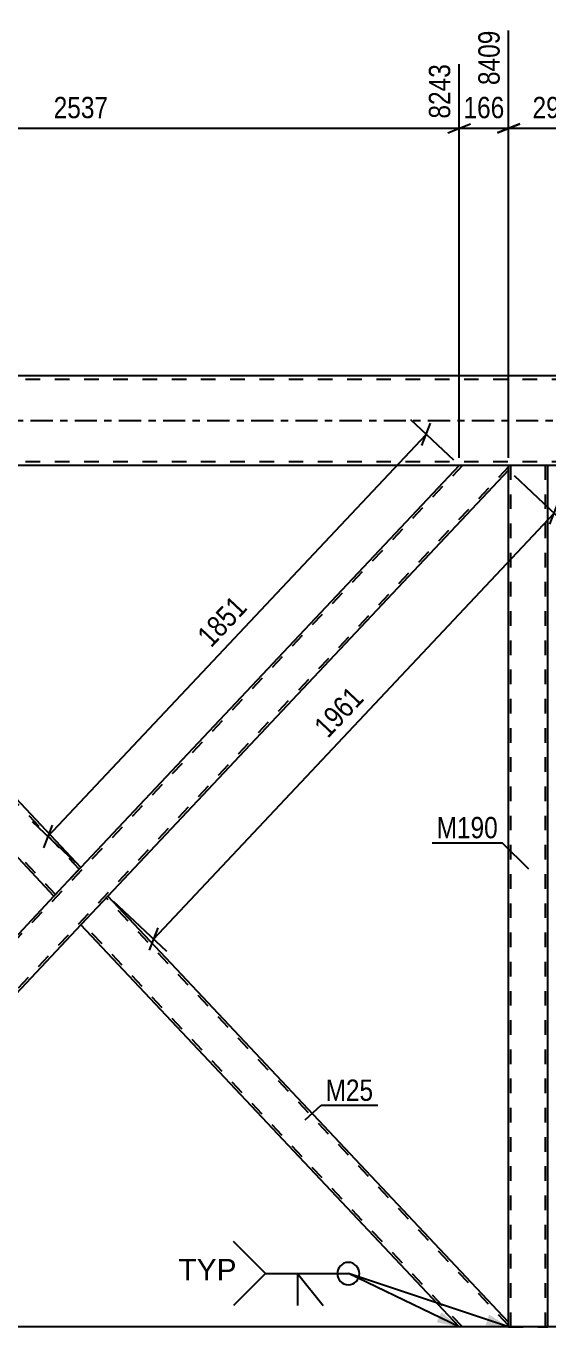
# Model space of a CAD drawing. Header units: millimetres. Extents: x -167 to 1022, y -666 to 175.
# Drawn here: x 271.6 to 341.6, y -121.6 to 52.9 of the extents above; entities that cross this region are included whole.
import ezdxf

# ---------------------------------------------------------------- set-up
doc = ezdxf.new("R2010")
doc.units = ezdxf.units.MM
doc.linetypes.add('DXK_LINE_DOT2', pattern=[3.9198, 1.9599, -1.9599])
doc.linetypes.add('DXK_LINE_DOT3', pattern=[5.9187, 2.979, -0.9799, 0.9799, -0.9799])
doc.styles.add('Arial', font='ARIAL.TTF', dxfattribs={"height": 0.2})
doc.styles.add('Arial Narrow', font='ARIALN.TTF', dxfattribs={"height": 0.2})

# ---------------------------------------------------------------- blocks, each defined once
blk = doc.blocks.new('Part-389677493-1390 - 1175')
at = {"color": 7, "linetype": 'DXK_LINE_DOT2'}
for p, q in [((330.17, -6), (221.64, -121.41)), ((336.36, -6.19), (227.83, -121.6)), ((336.36, -6), (329.73, -6)), ((279, -59.95), (275.38, -63.8)), ((282.63, -63.8), (279, -67.65)), ((228.27, -121.6), (221.64, -121.6))]:
    blk.add_line(p, q, dxfattribs=at)
at = {"color": 2, "linetype": 'Continuous'}
for p, q in [((329.73, -6), (279, -59.95)), ((336.36, -6.66), (282.63, -63.8)), ((336.36, -6.66), (336.36, -6)), ((275.38, -63.8), (221.64, -120.94)), ((279, -67.65), (228.27, -121.6)), ((221.64, -121.52), (221.64, -120.94)), ((221.64, -121.6), (221.64, -121.52))]:
    blk.add_line(p, q, dxfattribs=at)
blk = doc.blocks.new('Part-389677493-1391 - 1175')
at = {"color": 2, "linetype": 'Continuous'}
for p, q in [((221.64, -6.66), (221.64, -6)), ((275.38, -63.8), (221.64, -6.66)), ((279, -59.95), (228.27, -6)), ((278.56, -60.41), (275.38, -63.8)), ((279, -59.95), (278.56, -60.41))]:
    blk.add_line(p, q, dxfattribs=at)
at = {"color": 7, "linetype": 'DXK_LINE_DOT2'}
for p, q in [((228.27, -6), (221.64, -6)), ((275.6, -63.57), (221.64, -6.19)), ((278.78, -60.18), (227.83, -6)), ((278.97, -59.98), (278.56, -60.41)), ((275.6, -63.57), (275.61, -63.55))]:
    blk.add_line(p, q, dxfattribs=at)
blk = doc.blocks.new('Part-389677493-1403 - 1175')
at = {"color": 7, "linetype": 'DXK_LINE_DOT2'}
for p, q in [((341.64, -6), (336.36, -6)), ((336.36, -6.66), (336.36, -6)), ((336.68, -121.6), (336.68, -6)), ((341.32, -121.6), (341.32, -6)), ((341.64, -6.66), (341.64, -6)), ((336.36, -121.6), (336.36, -120.94)), ((336.36, -121.6), (341.64, -121.6)), ((341.64, -121.6), (341.64, -120.94))]:
    blk.add_line(p, q, dxfattribs=at)
at = {"color": 2, "linetype": 'Continuous'}
for p, q in [((336.36, -120.94), (336.36, -6.66)), ((341.64, -120.94), (341.64, -6.66))]:
    blk.add_line(p, q, dxfattribs=at)
blk = doc.blocks.new('Part-389677493-1413 - 1175')
at = {"color": 2, "linetype": 'Continuous'}
for p, q in [((282.63, -63.8), (279, -67.65)), ((336.36, -120.94), (282.63, -63.8)), ((329.73, -121.6), (279, -67.65)), ((336.36, -121.6), (336.36, -120.94))]:
    blk.add_line(p, q, dxfattribs=at)
at = {"color": 7, "linetype": 'DXK_LINE_DOT2'}
for p, q in [((336.36, -121.41), (282.41, -64.03)), ((279.22, -67.42), (279.24, -67.4)), ((330.17, -121.6), (279.22, -67.42)), ((336.36, -121.6), (329.73, -121.6))]:
    blk.add_line(p, q, dxfattribs=at)
blk = doc.blocks.new('Part-389677493-1498 - 1175')
at = {"color": 7, "linetype": 'DXK_LINE_DOT2'}
blk.add_line((798, -121.6), (-18.36, -121.6), dxfattribs=at)
at = {"color": 2, "linetype": 'Continuous'}
blk.add_line((457, -121.6), (221, -121.6), dxfattribs=at)
blk = doc.blocks.new('Part-389677493-1499 - 1175')
at = {"color": 7, "linetype": 'DXK_LINE_DOT2'}
for p, q in [((838, 5.52), (0, 5.52)), ((838, -5.52), (0, -5.52)), ((838, -6), (101.4, -6))]:
    blk.add_line(p, q, dxfattribs=at)
at = {"color": 2, "linetype": 'Continuous'}
for p, q in [((457, 6), (221, 6)), ((457, -6), (221, -6))]:
    blk.add_line(p, q, dxfattribs=at)
at = {"color": 7, "linetype": 'DXK_LINE_DOT3'}
blk.add_line((0, 0), (838, 0), dxfattribs=at)
blk = doc.blocks.new('StraightDimension-389677493-28107 - 1175')
at = {"color": 7, "linetype": 'Continuous'}
for p, q in [((336.36, -5), (336.36, 52.35)), ((329.73, -5), (329.73, 47.85)), ((328.23, 38.63), (331.23, 39.83)), ((329.73, 39.23), (336.36, 39.23)), ((337.86, 39.83), (334.86, 38.63))]:
    blk.add_line(p, q, dxfattribs=at)
at = {"color": 0}
blk.add_wipeout([(336.39, 39.98), (336.39, 44.18), (329.71, 44.18), (329.71, 39.98)], dxfattribs=at)
at = {"color": 3, "style": 'Arial Narrow'}
blk.add_text('166', height=2.863, dxfattribs=at).set_placement((330.31, 40.58))
at = {"color": 0, "linetype": 'Continuous'}
blk.add_wipeout([(335.76, 52.95), (331.56, 52.95), (331.56, 44.43), (335.76, 44.43)], dxfattribs=at)
at = {"color": 3, "linetype": 'Continuous', "style": 'Arial Narrow'}
blk.add_text('8409', height=2.863, rotation=90.0002, dxfattribs=at).set_placement((335.16, 45.03))
blk = doc.blocks.new('StraightDimension-389677493-28108 - 1175')
at = {"color": 7, "linetype": 'Continuous'}
for p, q in [((228.27, -5), (228.27, 52.35)), ((329.73, -5), (329.73, 47.85)), ((229.77, 39.83), (226.77, 38.63)), ((228.27, 39.23), (329.73, 39.23)), ((328.23, 38.63), (331.23, 39.83))]:
    blk.add_line(p, q, dxfattribs=at)
at = {"color": 0, "linetype": 'Continuous'}
blk.add_wipeout([(329.13, 48.45), (324.93, 48.45), (324.93, 39.93), (329.13, 39.93)], dxfattribs=at)
at = {"color": 0}
blk.add_wipeout([(283.26, 39.98), (283.26, 44.18), (274.75, 44.18), (274.75, 39.98)], dxfattribs=at)
at = {"color": 3, "linetype": 'Continuous', "style": 'Arial Narrow'}
blk.add_text('8243', height=2.863, rotation=90.0002, dxfattribs=at).set_placement((328.53, 40.53))
at = {"color": 3, "style": 'Arial Narrow'}
blk.add_text('2537', height=2.863, dxfattribs=at).set_placement((275.35, 40.58))
blk = doc.blocks.new('StraightDimension-389677493-28106 - 1175')
at = {"color": 7, "linetype": 'Continuous'}
for p, q in [((336.36, -5), (336.36, 52.35)), ((348.27, -5), (348.27, 52.35)), ((334.86, 38.63), (337.86, 39.83)), ((336.36, 39.23), (348.27, 39.23)), ((349.77, 39.83), (346.77, 38.63))]:
    blk.add_line(p, q, dxfattribs=at)
at = {"color": 0}
blk.add_wipeout([(345.66, 39.98), (345.66, 44.18), (338.97, 44.18), (338.97, 39.98)], dxfattribs=at)
at = {"color": 3, "style": 'Arial Narrow'}
blk.add_text('298', height=2.863, dxfattribs=at).set_placement((339.57, 40.58))
at = {"color": 0, "linetype": 'Continuous'}
blk.add_wipeout([(347.67, 52.95), (343.47, 52.95), (343.47, 44.43), (347.67, 44.43)], dxfattribs=at)
at = {"color": 3, "linetype": 'Continuous', "style": 'Arial Narrow'}
blk.add_text('8707', height=2.863, rotation=90.0002, dxfattribs=at).set_placement((347.07, 45.03))
blk = doc.blocks.new('StraightDimension-389677493-32399 - 1175')
at = {"color": 7, "linetype": 'Continuous'}
for p, q in [((329.01, -5.31), (323.24, 0.11)), ((324.73, -3.35), (325.91, -0.34)), ((274.58, -55.79), (325.32, -1.85)), ((278.27, -59.26), (272.51, -53.84)), ((275.17, -54.29), (273.99, -57.3))]:
    blk.add_line(p, q, dxfattribs=at)
at = {"color": 0}
blk.add_wipeout([(302.32, -25.2), (299.26, -22.33), (293.43, -28.53), (296.49, -31.41)], dxfattribs=at)
at = {"color": 3, "style": 'Arial Narrow'}
blk.add_text('1851', height=2.863, rotation=46.7591, dxfattribs=at).set_placement((296.46, -30.56))
blk = doc.blocks.new('StraightDimension-389677493-32439 - 1175')
at = {"color": 7, "linetype": 'Continuous'}
for p, q in [((337.09, -7.35), (344.22, -14.05)), ((341.88, -13.91), (343.07, -10.91)), ((288.74, -69.55), (342.47, -12.41)), ((283.35, -64.49), (290.49, -71.19)), ((289.33, -68.05), (288.15, -71.05))]:
    blk.add_line(p, q, dxfattribs=at)
at = {"color": 0}
blk.add_wipeout([(317.98, -37.37), (314.92, -34.49), (309.09, -40.69), (312.14, -43.57)], dxfattribs=at)
at = {"color": 3, "style": 'Arial Narrow'}
blk.add_text('1961', height=2.863, rotation=46.7591, dxfattribs=at).set_placement((312.12, -42.72))
blk = doc.blocks.new('Mark-389677493-17211 - 1175')
at = {"color": 0}
blk.add_wipeout([(318.21, -91.26), (318.21, -88.26), (311.81, -88.26), (311.81, -91.26)], dxfattribs=at)
blk.add_wipeout([(318.21, -91.26), (318.21, -88.26), (311.81, -88.26), (311.81, -91.26)], dxfattribs=at)
at = {"color": 30, "linetype": 'Continuous'}
for p, q in [((309.06, -93.79), (311.21, -91.86)), ((311.21, -91.86), (318.81, -91.86))]:
    blk.add_line(p, q, dxfattribs=at)
at = {"color": 3, "style": 'Arial Narrow'}
blk.add_text('M25', height=2.863, dxfattribs=at).set_placement((311.81, -91.26))
blk = doc.blocks.new('Mark-389677493-17193 - 1175')
at = {"color": 0}
blk.add_wipeout([(334.92, -56.03), (334.92, -53.03), (326.7, -53.03), (326.7, -56.03)], dxfattribs=at)
blk.add_wipeout([(334.92, -56.03), (334.92, -53.03), (326.7, -53.03), (326.7, -56.03)], dxfattribs=at)
at = {"color": 30, "linetype": 'Continuous'}
for p in [(326.1, -56.63), (339.06, -60.17)]:
    blk.add_line(p, (335.52, -56.63), dxfattribs=at)
at = {"color": 3, "style": 'Arial Narrow'}
blk.add_text('M190', height=2.863, dxfattribs=at).set_placement((326.7, -56.03))
blk = doc.blocks.new('WeldMark-389677493-55521 - 1175')
at = {"linetype": 'Continuous'}
for points in [[(327.36, -119.62), (329.73, -121.6), (326.71, -120.97)], [(333.75, -119.94), (336.36, -121.6), (333.28, -121.36)]]:
    blk.add_hatch(color=30, dxfattribs=at).paths.add_polyline_path(points)
at = {"color": 30, "linetype": 'Continuous'}
for p in [(303.77, -114.44), (336.36, -121.6), (329.73, -121.6)]:
    blk.add_line(p, (314.87, -114.44), dxfattribs=at)
at = {"color": 3, "linetype": 'Continuous'}
for q in [(311.48, -118.72), (308.05, -118.72)]:
    blk.add_line((308.05, -114.44), q, dxfattribs=at)
for start, end in [(90, 270), (270, 90)]:
    blk.add_arc((314.87, -114.44), 1.5, start, end, dxfattribs=at)
at = {"color": 0, "linetype": 'Continuous'}
blk.add_wipeout([(299.87, -115.34), (299.87, -112.34), (292.09, -112.34), (292.09, -115.34)], dxfattribs=at)
blk.add_wipeout([(299.87, -115.34), (299.87, -112.34), (292.09, -112.34), (292.09, -115.34)], dxfattribs=at)
at = {"color": 3, "linetype": 'Continuous'}
for q in [(299.48, -110.15), (299.48, -118.72)]:
    blk.add_line((303.77, -114.44), q, dxfattribs=at)
at = {"color": 3, "linetype": 'Continuous', "style": 'Arial'}
blk.add_text('TYP', height=2.865, dxfattribs=at).set_placement((292.09, -115.34))

msp = doc.modelspace()

# ---------------------------------------------------------------- block references
for name in ['Part-389677493-1499 - 1175', 'Part-389677493-1390 - 1175', 'Part-389677493-1391 - 1175', 'Part-389677493-1403 - 1175', 'Part-389677493-1413 - 1175', 'Part-389677493-1498 - 1175']:
    msp.add_blockref(name, (0, 0))

# ---------------------------------------------------------------- next in the draw order: block references
for name in ['StraightDimension-389677493-28107 - 1175', 'Mark-389677493-17211 - 1175', 'WeldMark-389677493-55521 - 1175']:
    msp.add_blockref(name, (0, 0))

# ---------------------------------------------------------------- next in the draw order: block references
for name in ['StraightDimension-389677493-28106 - 1175', 'StraightDimension-389677493-28108 - 1175']:
    msp.add_blockref(name, (0, 0))

# ---------------------------------------------------------------- next in the draw order: block references
msp.add_blockref('StraightDimension-389677493-32399 - 1175', (0, 0))

# ---------------------------------------------------------------- next in the draw order: block references
msp.add_blockref('StraightDimension-389677493-32439 - 1175', (0, 0))

# ---------------------------------------------------------------- next in the draw order: block references
msp.add_blockref('Mark-389677493-17193 - 1175', (0, 0))

doc.saveas('drawing.dxf')
